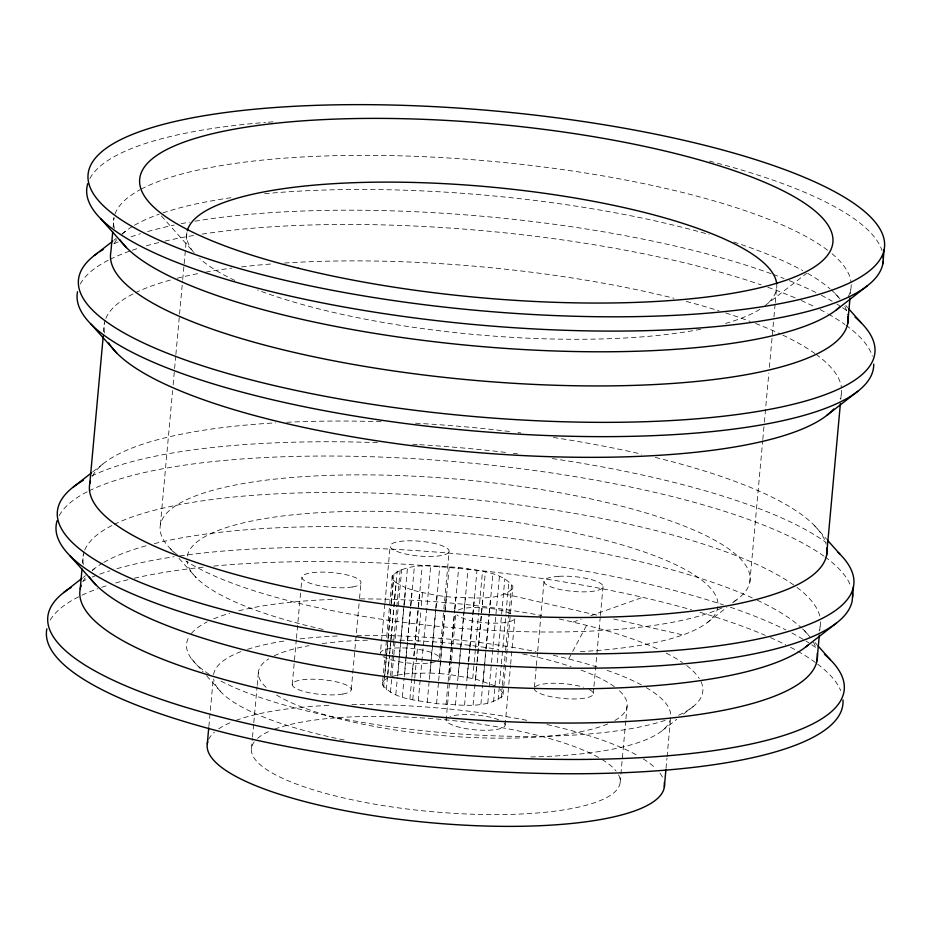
<?xml version="1.0" encoding="UTF-8"?>
<svg xmlns="http://www.w3.org/2000/svg" width="931" height="931" viewBox="0 0 931 931"><rect width="100%" height="100%" fill="white"/><g stroke="black" fill="none" stroke-linecap="round" stroke-linejoin="round"><path stroke-width="0.7" stroke-dasharray="4.66 3.49" d="M82.556 563.255L83.325 554.713M103.62 331.797L104.4 323.138M113.105 227.56L114.013 217.598A370.259 92.704 5.2 0 0 114.443 228.595M160.4 524.653L172.596 390.555M173.131 384.782L175.75 355.945M175.878 354.502L179.427 315.562M179.555 314.119L182.581 280.953M182.709 279.521L184.024 265.091M184.152 263.659L187.038 231.924A296.198 74.166 5.2 0 0 194.183 252.86M208.87 726.552L213.199 678.943M251.44 748.652L252.359 738.562M252.499 737.119L253.674 724.143M253.802 722.7L257.084 686.671M257.212 685.228L258.399 672.252M292.241 684.564L296.314 639.702M296.454 638.259L300.934 589.044M301.062 587.601L301.981 577.476M351.243 689.545L354.804 650.466M354.932 649.023L359.413 599.82M359.541 598.377L360.995 582.457M384.864 604.044L380.383 653.248A29.617 7.413 5.2 0 1 409.791 648.29A29.617 7.413 5.2 0 1 439.397 658.229L438.42 660.079M384.992 602.601L390.136 546.16M500.087 689.243L503.159 693.397L502.926 695.771C484.923 710.085 458.052 704.185 436.558 703.731C418.473 700.019 394.697 700.31 382.362 684.762L385.131 654.365M385.225 653.446L392.335 575.288C410.338 560.974 437.209 566.886 458.715 567.328C476.788 571.04 500.564 570.75 512.9 586.309L502.926 695.771M383.619 687.241L391.125 604.754M391.253 603.3L393.359 580.141L392.102 577.662L392.335 575.288M382.362 684.762L382.594 682.388L384.305 680.177L384.701 675.836M384.829 674.381L387.994 639.655M388.122 638.201L391.148 604.917M391.288 603.474L394.046 573.077M386.33 689.766L389.495 655.028M389.624 653.585L390.811 640.563L389.693 653.585M390.939 639.12L396.082 582.666L393.359 580.141M387.715 675.289L389.565 655.028M391.008 639.108L397.2 571.087M390.555 675.603L392.393 655.343M392.521 653.899L393.708 640.877M393.848 639.422L400.167 569.958M390.438 692.28L393.732 656.099M393.86 654.644L401.715 569.365M395.826 694.712L397.409 677.337M397.537 675.894L403.856 606.43M403.996 604.975L405.567 587.612L396.082 582.666M391.963 676.465L397.735 675.056L399.446 656.239M399.574 654.796L407.475 567.957M402.367 697.005L404.089 678.187M404.217 676.744L407.371 642.006M407.51 640.563L410.536 607.268M410.664 605.825L412.119 589.905L405.567 587.612M397.735 675.056L404.601 673.986L407.499 642.146M407.627 640.703L410.664 607.408M410.792 605.965L414.353 566.886M409.908 699.1L411.758 678.839M411.886 677.384L413.341 661.464M413.864 655.68L419.66 592L412.119 589.905M404.601 673.986L412.41 673.288L413.469 661.708M413.992 655.924L422.162 566.199M412.77 699.728L414.621 679.467M414.749 678.024L417.519 647.627M418.042 641.843L420.812 611.446M421.336 605.662L422.523 592.64M418.263 700.95L420.242 679.234M420.37 677.791L430.716 565.885M427.213 702.509L429.191 680.794M429.319 679.351L435.65 609.886M435.778 608.432L436.965 595.409L419.66 592M412.41 673.288L430.064 673.078L432.566 645.579M432.706 644.136L435.859 609.398M435.999 607.955L439.816 565.978M439.397 658.229L443.738 610.48M443.878 609.025L449.138 551.14A29.617 7.413 5.2 0 0 411.909 540.806A29.617 7.413 5.2 0 0 394.139 550.221L398.84 552.153A29.617 7.413 5.2 0 0 448.16 552.979L449.138 551.14M436.558 703.731L438.524 682.027M438.664 680.573L441.818 645.846M441.957 644.392L444.983 611.108M445.111 609.665L446.298 596.643L436.965 595.409M430.064 673.078L439.479 673.567L441.981 646.067M442.109 644.613L449.219 566.467M446.042 704.604L448.02 682.889M448.148 681.445L449.987 661.185M450.127 659.742L451.314 646.708M451.442 645.264L454.607 610.527M454.735 609.083L455.783 597.504C474.298 597.143 497.631 601.705 512.678 588.683L512.9 586.309M495.083 685.891L475.601 679.06L448.963 674.428L450.15 661.406M450.278 659.951L451.465 646.929M451.593 645.486L454.759 610.748M454.887 609.305L458.715 567.328M504.102 722.898A29.617 7.413 5.2 0 1 479.581 730.137A29.617 7.413 5.2 0 1 446.124 719.931L451.384 662.034M451.523 660.591L455.736 614.285M455.445 705.081L465.197 597.993M458.296 675.662L460.798 648.162M460.938 646.708L464.092 611.981M464.232 610.527L468.049 568.562M464.546 705.174L468.363 663.209M468.491 661.755L469.678 648.732M469.818 647.289L474.286 598.086M467.257 677.209L469.887 648.267M470.015 646.824L476.998 570.121M472.739 678.431L475.38 649.489M475.508 648.034L478.662 613.308M478.802 611.853L482.491 571.331M473.099 704.872L476.928 662.907M477.056 661.452L482.852 597.772M475.601 679.06L477.056 663.151M477.184 661.697L485.354 571.971M480.92 704.173L482.63 685.367M482.758 683.913L485.784 650.629M485.924 649.186L489.078 614.448M489.217 613.005L490.66 597.085M483.142 681.166L489.206 614.588M489.334 613.145L492.895 574.066M487.786 703.114L499.435 576.359M493.546 701.695L496.584 668.411M497.189 662.732L504.835 578.791M498.062 699.972L501.297 665.234M501.355 663.791L505.905 614.588M505.964 613.145L508.931 581.305M501.215 697.982L502.263 686.415M502.426 685.135L505.428 651.677M505.591 650.397L508.722 615.496M508.885 614.216L511.643 583.83M505.137 724.912L510.537 665.572M510.665 664.129L514.878 617.812A29.617 7.413 5.2 0 1 489.322 623.037A29.617 7.413 5.2 0 1 456.9 614.844M534.406 687.171L536.244 666.91M536.372 665.456L537.559 652.433M537.699 650.99L544.018 581.514M593.28 693.595L593.803 687.811M593.943 686.356L600.262 616.892M600.39 615.449L603.032 586.495M620.162 782.308L625.807 720.326M625.935 718.883L627.122 705.907M666.026 768.319L666.945 758.23M667.085 756.787L670.367 720.71M749.816 582.201L762.675 440.875M762.803 439.444L764.246 423.57M764.374 422.139L768.843 373.11M769.367 367.338L773.824 318.309M773.952 316.866L775.139 303.89M775.267 302.447L776.454 289.471M819.711 630.904L820.095 626.633M840.774 399.399L841.17 395.07M850.387 293.789L850.783 289.518M446.124 719.931L446.612 719.011M568.678 658.962L572.006 652.736M572.67 651.491L586.623 625.353M113.838 240.314L116.131 238.522M121.856 234.077L125.289 231.4M92.774 471.877L104.225 462.963M83.162 577.429L85.454 575.637M92.32 570.296L94.613 568.515M764.933 305.74L806.642 273.295M707.374 622.525L726.843 607.384M732.569 602.927L738.295 598.47M662.348 730.521L676.756 719.314M683.401 714.147L693.374 706.396M384.305 680.177L387.447 678.187M572.996 622.094L581.188 619.185M590.754 615.775L642.704 597.33M446.298 596.643L455.783 597.504M439.479 673.567L448.963 674.428M504.846 594.013L599.541 615.775M613.68 619.022L682.935 634.942M510.875 613.75L506.161 611.818A29.617 7.413 5.2 0 0 457.61 610.433M498.772 719.884L496.421 718.907A29.617 7.413 5.2 0 0 450.022 716.533M835.223 293.661L840.006 299.037M845.755 305.496L847.676 307.649M814.148 525.235L826.6 539.212M804.535 630.776L808.376 635.082M815.079 642.611L816.999 644.752M161.354 215.934L194.114 252.697M170.361 548.662L174.19 552.967M178.985 558.344L196.232 577.697M191.6 658.95L203.074 671.833M206.659 675.836L222.172 693.269M177.309 554.829A296.198 74.166 5.2 0 1 456.306 479.081A296.198 74.166 5.2 0 1 732.08 602.706M721.851 607.99A296.198 74.166 5.2 0 1 452.245 627.634A296.198 74.166 5.2 0 1 185.967 560.997M187.271 556.098A266.58 66.753 5.2 0 1 593.443 537.21A266.58 66.753 5.2 0 1 580.013 651.63M323.104 629.461A266.58 66.753 5.2 0 1 187.061 561.335M59.212 515.646A399.876 100.117 5.2 0 1 87.793 491.51M89.039 490.881A399.876 100.117 5.2 0 1 459.739 462.079A399.876 100.117 5.2 0 1 823.784 556.051M824.947 556.889A399.876 100.117 5.2 0 1 850.317 585.029M113.954 243.817A399.876 100.117 5.2 0 1 119.04 241.525M131.05 236.846A399.876 100.117 5.2 0 1 140.476 233.704M147.645 231.563A399.876 100.117 5.2 0 1 174.272 225.069M181.161 223.684A399.876 100.117 5.2 0 1 189.517 222.137M194.986 221.194A399.876 100.117 5.2 0 1 771.799 273.923M773.196 274.436A399.876 100.117 5.2 0 1 784.077 278.555M789.313 280.638A399.876 100.117 5.2 0 1 816.452 292.776M821.375 295.278A399.876 100.117 5.2 0 1 832.174 301.225M836.76 303.983A399.876 100.117 5.2 0 1 840.03 306.055M842.543 307.707A399.876 100.117 5.2 0 1 847.315 311.035M114.094 243.538A370.259 92.704 5.2 0 1 118.26 237.894M122.008 234.147A370.259 92.704 5.2 0 1 132.004 226.757M134.506 225.255A370.259 92.704 5.2 0 1 159.248 214.165M162.913 212.896A370.259 92.704 5.2 0 1 234.251 197.256M264.707 193.718A370.259 92.704 5.2 0 1 709.096 234.507M733.663 242.013A370.259 92.704 5.2 0 1 802.813 270.607M807.736 273.377A370.259 92.704 5.2 0 1 830.045 288.843M831.15 289.809A370.259 92.704 5.2 0 1 841.705 301.341M844.789 306.415A370.259 92.704 5.2 0 1 847.78 315.155M91.599 475.985A399.876 100.117 5.2 0 1 378.766 442.667M412.631 444.25A399.876 100.117 5.2 0 1 418.287 444.587M419.706 444.681A399.876 100.117 5.2 0 1 506.266 452.466M513.307 453.304A399.876 100.117 5.2 0 1 517.52 453.828M552.351 458.587A399.876 100.117 5.2 0 1 826.239 542.61M851.213 284.688A370.259 92.704 5.2 0 1 848.222 296.582M115.002 214.037A370.259 92.704 5.2 0 1 139.953 189.796M141.163 189.144A370.259 92.704 5.2 0 1 489.345 161.11A370.259 92.704 5.2 0 1 828.66 251.033M832.011 253.732A370.259 92.704 5.2 0 1 851.062 282.244M820.537 621.803A370.259 92.704 5.2 0 1 819.105 630.194M83.464 564.465A370.259 92.704 5.2 0 1 84.325 551.152M84.779 549.977A370.259 92.704 5.2 0 1 112.977 524.979M114.269 524.339A370.259 92.704 5.2 0 1 460.601 498.399A370.259 92.704 5.2 0 1 795.935 586.6M796.971 587.38A370.259 92.704 5.2 0 1 819.967 616.881M82.778 581.805A370.259 92.704 5.2 0 1 87.584 575.009M92.378 570.331A370.259 92.704 5.2 0 1 102.561 563.115M103.83 562.371A370.259 92.704 5.2 0 1 146.47 545.694M154.337 543.634A370.259 92.704 5.2 0 1 752.283 597.9M757.24 600.192A370.259 92.704 5.2 0 1 801.533 627.89M802.569 628.856A370.259 92.704 5.2 0 1 810.238 637.363M813.438 642.262A370.259 92.704 5.2 0 1 815.277 646.044M89.9 178.531A399.876 100.117 5.2 0 1 265.463 122.415M268.291 122.194A399.876 100.117 5.2 0 1 273.842 121.775M709.492 161.121A399.876 100.117 5.2 0 1 881.983 250.625M435.499 661.627A29.617 7.413 5.2 0 1 389.1 659.253L384.387 657.309A29.617 7.413 5.2 0 1 381.419 655.273M80.287 284.083A399.876 100.117 5.2 0 1 108.869 259.935M110.114 259.318A399.876 100.117 5.2 0 1 129.746 251.126M132.365 250.206A399.876 100.117 5.2 0 1 139.173 247.983M146.342 245.842A399.876 100.117 5.2 0 1 159.457 242.397M164.973 241.094A399.876 100.117 5.2 0 1 195.079 235.24M202.108 234.123A399.876 100.117 5.2 0 1 761.139 284.886M767.854 287.248A399.876 100.117 5.2 0 1 795.958 298.223M801.195 300.504A399.876 100.117 5.2 0 1 815.149 307.055M820.083 309.558A399.876 100.117 5.2 0 1 827.275 313.444M828.485 314.131A399.876 100.117 5.2 0 1 844.859 324.488M846.011 325.315A399.876 100.117 5.2 0 1 872.382 356.166M841.612 390.24A370.259 92.704 5.2 0 1 840.181 398.631M104.54 332.891A370.259 92.704 5.2 0 1 105.401 319.577M105.855 318.414A370.259 92.704 5.2 0 1 134.052 293.405M135.344 292.776A370.259 92.704 5.2 0 1 171.932 279.626M177.181 278.253A370.259 92.704 5.2 0 1 198.78 273.446M205.716 272.155A370.259 92.704 5.2 0 1 231.842 268.105M241.583 266.883A370.259 92.704 5.2 0 1 273.563 263.799M284.514 263.031A370.259 92.704 5.2 0 1 673.963 298.257M686.252 301.411A370.259 92.704 5.2 0 1 719.104 310.838M725.761 312.956A370.259 92.704 5.2 0 1 750.165 321.416M755.553 323.464A370.259 92.704 5.2 0 1 780.201 333.892M782.738 335.09A370.259 92.704 5.2 0 1 814.893 353.489M815.963 354.269A370.259 92.704 5.2 0 1 841.449 387.785M50.204 620.127A399.876 100.117 5.2 0 1 80.683 595.817M81.975 595.212A399.876 100.117 5.2 0 1 97.662 588.741M101.688 587.321A399.876 100.117 5.2 0 1 108.496 585.099M115.665 582.957A399.876 100.117 5.2 0 1 128.769 579.513M134.297 578.209A399.876 100.117 5.2 0 1 203.901 567.072M213.711 566.083A399.876 100.117 5.2 0 1 691.617 609.84M700.019 612.284A399.876 100.117 5.2 0 1 765.282 635.338M770.507 637.619A399.876 100.117 5.2 0 1 785.717 644.799M790.594 647.301A399.876 100.117 5.2 0 1 796.599 650.56M797.809 651.246A399.876 100.117 5.2 0 1 816.475 663.268M817.581 664.094A399.876 100.117 5.2 0 1 840.716 690.581M92.378 476.253A370.259 92.704 5.2 0 1 275.506 422.86M286.795 422.267A370.259 92.704 5.2 0 1 381.245 421.696M415.54 423.198A370.259 92.704 5.2 0 1 512.283 431.833M518.008 432.543A370.259 92.704 5.2 0 1 520.86 432.903M553.398 437.477A370.259 92.704 5.2 0 1 641.54 454.153M655.319 457.424A370.259 92.704 5.2 0 1 826.169 544.251M776.675 283.641A296.198 74.166 5.2 0 1 767.004 304.041M759.847 309.29A296.198 74.166 5.2 0 1 725.482 323.441M700.74 329.26A296.198 74.166 5.2 0 1 257.573 289.995M234.833 280.406A296.198 74.166 5.2 0 1 199.758 258.574M670.623 717.824A229.561 57.478 5.2 0 1 530.146 756.973M344.179 740.017A229.561 57.478 5.2 0 1 213.641 679.153M213.595 674.614A229.561 57.478 5.2 0 1 241.082 651.584M247.506 649.326A229.561 57.478 5.2 0 1 285.014 640.9M300.096 638.887A229.561 57.478 5.2 0 1 339.978 635.885M356.841 635.419A229.561 57.478 5.2 0 1 535.965 651.607M553.34 655.296A229.561 57.478 5.2 0 1 596.911 666.957M607.175 670.367A229.561 57.478 5.2 0 1 641.343 684.89M646.184 687.59A229.561 57.478 5.2 0 1 670.785 715.578M208.649 739.47A229.561 57.478 5.2 0 1 214.398 732.173M218.704 728.845A229.561 57.478 5.2 0 1 232.378 721.781M236.009 720.373A229.561 57.478 5.2 0 1 332.216 705.209M351.93 704.651A229.561 57.478 5.2 0 1 526.923 720.326M547.044 724.551A229.561 57.478 5.2 0 1 638.701 756.17M643.228 758.87A229.561 57.478 5.2 0 1 655.738 768.424M659.974 773.196A229.561 57.478 5.2 0 1 662.825 777.909M589.276 689.534A29.617 7.413 5.2 0 1 563.872 698.564L556.238 697.656A29.617 7.413 5.2 0 1 534.266 688.614M535.244 686.775A29.617 7.413 5.2 0 1 542.843 684.076L548.941 683.401A29.617 7.413 5.2 0 1 583.446 687.229M83.266 580.932A399.876 100.117 5.2 0 1 85.896 579.722M92.204 577.045A399.876 100.117 5.2 0 1 109.8 570.819M116.969 568.678A399.876 100.117 5.2 0 1 174.155 556.738M179.834 555.912A399.876 100.117 5.2 0 1 723.457 604.917M730.381 607.245A399.876 100.117 5.2 0 1 785.776 629.891M791.897 633.022A399.876 100.117 5.2 0 1 804.954 640.412M806.071 641.098A399.876 100.117 5.2 0 1 809.353 643.17M811.867 644.822A399.876 100.117 5.2 0 1 815.475 647.324M701.031 681.701A259.19 64.891 5.2 0 1 676.977 715.916M665.188 720.361A259.19 64.891 5.2 0 1 219.751 680.456M209.3 674.347A259.19 64.891 5.2 0 1 189.598 635.885M191.355 633.511A259.19 64.891 5.2 0 1 207.229 621.85M213.711 618.859A259.19 64.891 5.2 0 1 229.678 613.273M238.802 610.806A259.19 64.891 5.2 0 1 336.033 599.296M360.192 598.901A259.19 64.891 5.2 0 1 541.574 615.531M559.252 619.045A259.19 64.891 5.2 0 1 570.307 621.454L587.612 625.585A259.19 64.891 5.2 0 1 659.032 649.605M666.27 653.108A259.19 64.891 5.2 0 1 682.435 662.511M686.717 665.595A259.19 64.891 5.2 0 1 699.286 678.513M618.58 774.871A185.129 46.352 5.2 0 1 431.414 811.623A185.129 46.352 5.2 0 1 254.407 741.635M257.561 738.341A185.129 46.352 5.2 0 1 270.863 730.602M274.692 729.101A185.129 46.352 5.2 0 1 437.779 719.116A185.129 46.352 5.2 0 1 598.808 757.613M602.066 759.521A185.129 46.352 5.2 0 1 616.101 771.066M619.452 690.825A185.129 46.352 5.2 0 1 614.728 720.547M607.699 723.957A185.129 46.352 5.2 0 1 441.259 735.478A185.129 46.352 5.2 0 1 276.495 695.038M266.068 687.334A185.129 46.352 5.2 0 1 268.78 658.822M274.11 655.878A185.129 46.352 5.2 0 1 309.104 645.625M322.207 643.589A185.129 46.352 5.2 0 1 369.56 640.132M389.961 639.993A185.129 46.352 5.2 0 1 394.139 640.051M399.76 640.167A185.129 46.352 5.2 0 1 498.411 649.466M522.628 653.946A185.129 46.352 5.2 0 1 571.122 666.619M581.119 670.111A185.129 46.352 5.2 0 1 614.763 686.973M352.418 586.995L346.332 587.659A29.617 7.413 5.2 0 1 303.017 579.489A29.617 7.413 5.2 0 1 331.389 572.507L339.024 573.403A29.617 7.413 5.2 0 1 352.418 586.995M558.681 576.312L552.583 576.976A29.617 7.413 5.2 0 0 565.978 590.568L573.624 591.464A29.617 7.413 5.2 0 0 601.996 584.482A29.617 7.413 5.2 0 0 558.681 576.312M342.678 694.084L336.58 694.759A29.617 7.413 5.2 0 1 293.265 686.578A29.617 7.413 5.2 0 1 321.637 679.607L329.283 680.503A29.617 7.413 5.2 0 1 342.678 694.084"/><path stroke-width="1.4" d="M80.217 588.858L82.033 568.946M89.83 483.317L103.225 336.126M112.721 231.831L110.905 251.742A370.259 92.704 5.2 0 0 475.706 380.465A370.259 92.704 5.2 0 0 847.955 316.389M207.287 743.869L208.73 727.995M664.327 787.079L665.898 769.762M816.987 660.789L819.327 635.175M826.6 555.237L840.379 403.728M847.676 323.674L850.003 298.06M853.471 586.67L852.168 600.949A399.876 100.117 5.2 0 1 429.61 660.323A399.876 100.117 5.2 0 1 57.105 520.708M882.844 263.845L884.147 249.566A399.876 100.117 5.2 0 0 304.251 105.808A399.876 100.117 5.2 0 0 270.479 276.798A399.876 100.117 5.2 0 0 884.147 249.566M94.38 255.455L112.698 241.199M73.305 487.018L91.622 472.773M63.692 592.57L82.021 578.314M836.387 309.872L867.308 285.817M826.775 415.412L857.695 391.357M805.711 646.987L836.62 622.932M848.63 308.72L861.094 322.696M827.566 540.283L840.018 554.271M817.953 645.835L830.417 659.811M100.583 218.576L126.465 247.611M90.982 324.116L116.852 353.152M69.906 555.691L95.777 584.715M852.47 593.094A399.876 100.117 5.2 0 1 852.621 597.05M838.144 552.42A399.876 100.117 5.2 0 1 439.583 646.894A399.876 100.117 5.2 0 1 83.255 480.384M839.669 307.125A370.259 92.704 5.2 0 1 470.539 345.564A370.259 92.704 5.2 0 1 119.971 239.93M855.1 317.145A399.876 100.117 5.2 0 1 478.045 416.89A399.876 100.117 5.2 0 1 97.429 253.197M99.617 251.719A399.876 100.117 5.2 0 1 103.108 249.543M807.933 645.16A370.259 92.704 5.2 0 1 437.791 682.481A370.259 92.704 5.2 0 1 89.295 577.045M842.986 699.961A399.876 100.117 5.2 0 1 438.245 767.61A399.876 100.117 5.2 0 1 46.853 628.821M824.424 654.26A399.876 100.117 5.2 0 1 440.41 753.4A399.876 100.117 5.2 0 1 71.233 587.38M883.216 261.239A399.876 100.117 5.2 0 1 465.5 323.732A399.876 100.117 5.2 0 1 87.782 183.593M883.147 255.978A399.876 100.117 5.2 0 1 883.321 258.62M873.72 364.161A399.876 100.117 5.2 0 1 466.315 430.262A399.876 100.117 5.2 0 1 77.529 291.706M833.815 408.93A370.259 92.704 5.2 0 1 464.383 451.43A370.259 92.704 5.2 0 1 108.706 342.934M817.267 653.504A370.259 92.704 5.2 0 1 437.791 716.928A370.259 92.704 5.2 0 1 81.218 585.296M187.306 230.783A296.198 74.166 5.2 0 1 486.925 186.7A296.198 74.166 5.2 0 1 776.675 283.641M826.879 547.952A370.259 92.704 5.2 0 1 449.813 611.597A370.259 92.704 5.2 0 1 90.423 480.931M664.28 782.552A229.561 57.478 5.2 0 1 431.891 822.829A229.561 57.478 5.2 0 1 207.799 741.658M298.455 268.233A348.043 87.142 5.2 0 0 832.57 244.527A348.043 87.142 5.2 0 0 327.852 119.401A348.043 87.142 5.2 0 0 298.455 268.233"/></g></svg>
